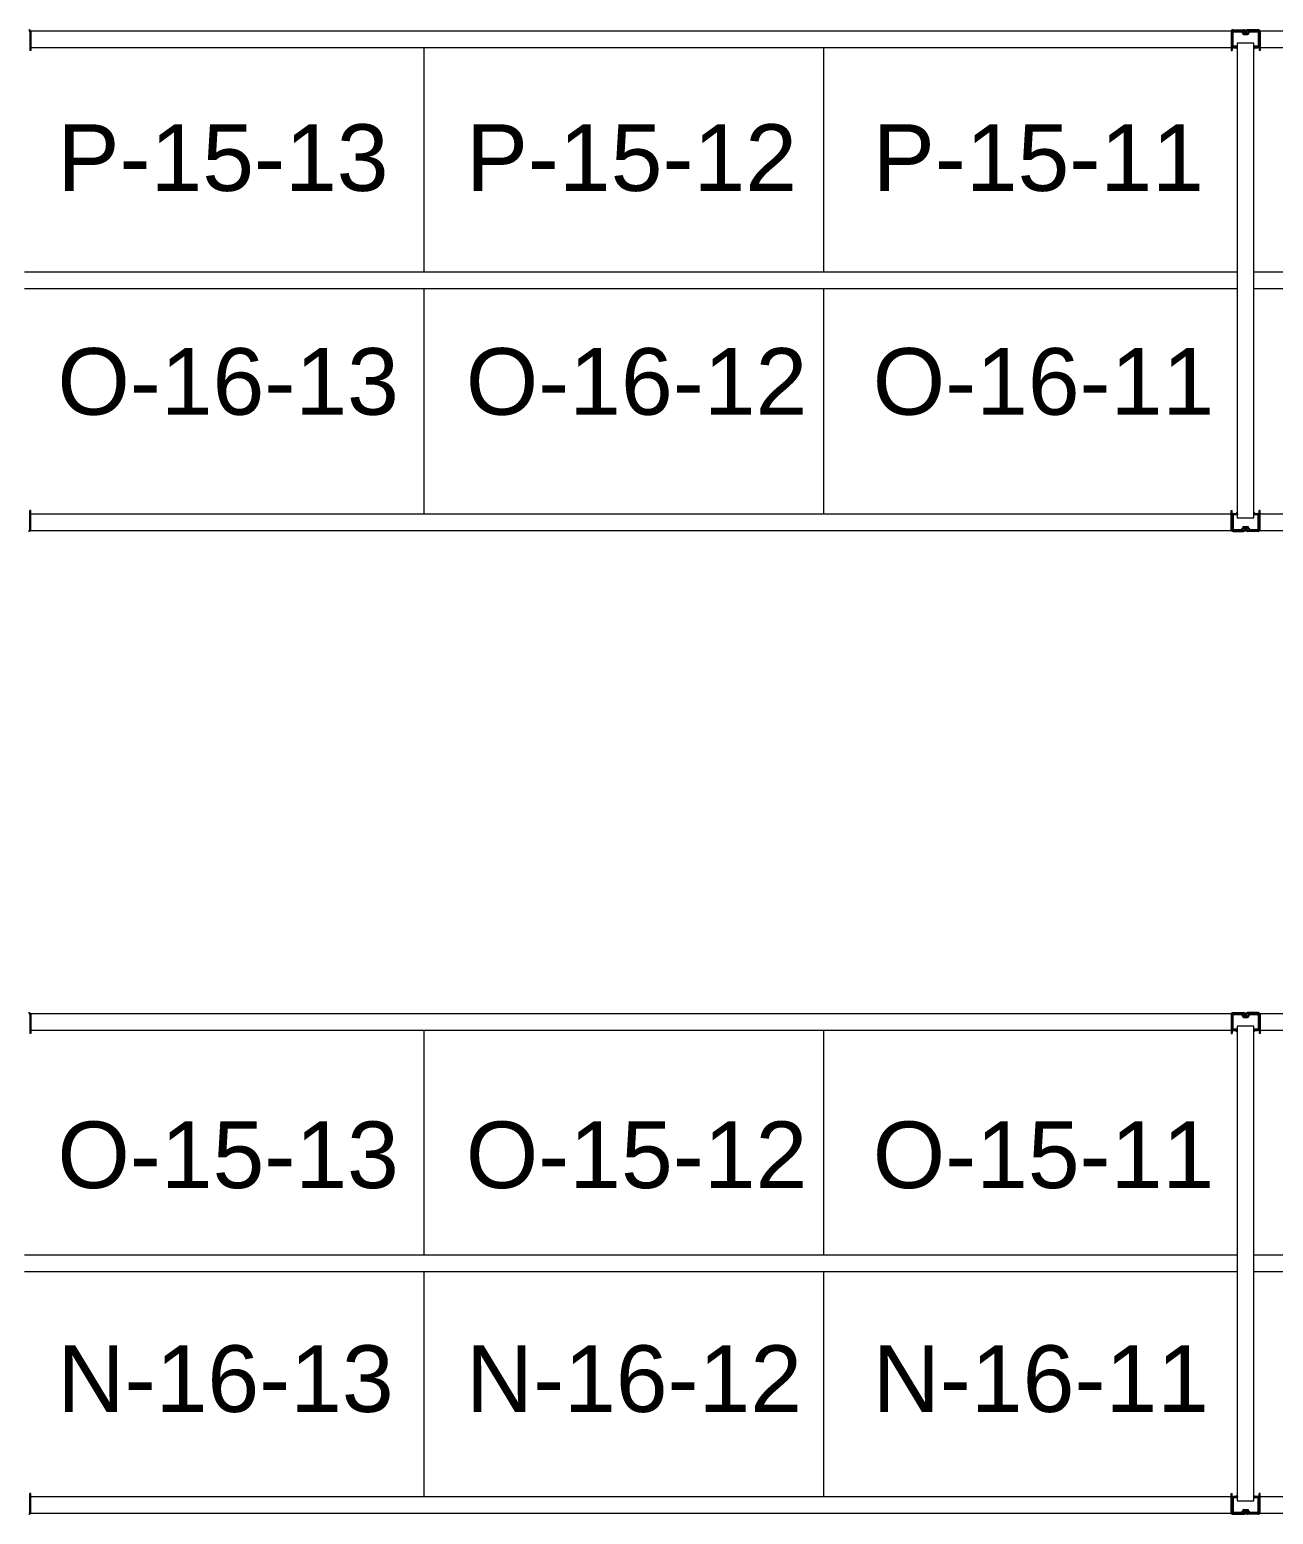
# Model space of a CAD drawing. Header units: inches. Extents: x 2743 to 10591, y -1604 to 5792.
# Drawn here: x 3568.6 to 3717.9, y 4929.9 to 5108.1 of the extents above; entities that cross this region are included whole.
import ezdxf

# ---------------------------------------------------------------- set-up
doc = ezdxf.new("R2010")
doc.units = ezdxf.units.IN
doc.header["$LTSCALE"] = 0.1875
doc.header["$MEASUREMENT"] = 0
for name, color, linetype, lineweight in [('22 Dimension', 7, 'Continuous', 5), ('32 Echelle', 160, 'Continuous', 15), ('33 Poutre', 30, 'Continuous', 15)]:
    doc.layers.add(name, color=color, linetype=linetype, lineweight=lineweight)
doc.styles.add('arial', font='')
doc.styles.get('arial').set_extended_font_data('Arial')

msp = doc.modelspace()

# ---------------------------------------------------------------- hatches: boundary and pattern name
at = {"layer": '32 Echelle'}
for points in [[(3713.58382, 5105.81503), (3713.58382, 5106.00253), (3713.39632, 5106.00253)], [(3713.58382, 5105.81503), (3713.58382, 5106.00253), (3713.39632, 5106.00253)], [(3715.58382, 5105.81503), (3715.58382, 5106.00253), (3715.77132, 5106.00253)], [(3715.58382, 5105.81503), (3715.58382, 5106.00253), (3715.77132, 5106.00253)], [(3713.58382, 5050.19003), (3713.58382, 5050.00253), (3713.39632, 5050.00253)], [(3713.58382, 5050.19003), (3713.58382, 5050.00253), (3713.39632, 5050.00253)], [(3715.58382, 5050.19003), (3715.58382, 5050.00253), (3715.77132, 5050.00253)], [(3715.58382, 5050.19003), (3715.58382, 5050.00253), (3715.77132, 5050.00253)], [(3713.58382, 4987.81503), (3713.58382, 4988.00253), (3713.39632, 4988.00253)], [(3713.58382, 4987.81503), (3713.58382, 4988.00253), (3713.39632, 4988.00253)], [(3715.58382, 4987.81503), (3715.58382, 4988.00253), (3715.77132, 4988.00253)], [(3715.58382, 4987.81503), (3715.58382, 4988.00253), (3715.77132, 4988.00253)], [(3713.58382, 4932.19003), (3713.58382, 4932.00253), (3713.39632, 4932.00253)], [(3713.58382, 4932.19003), (3713.58382, 4932.00253), (3713.39632, 4932.00253)], [(3715.58382, 4932.19003), (3715.58382, 4932.00253), (3715.77132, 4932.00253)], [(3715.58382, 4932.19003), (3715.58382, 4932.00253), (3715.77132, 4932.00253)]]:
    msp.add_hatch(color=256, dxfattribs=at).paths.add_polyline_path(points)

# ---------------------------------------------------------------- linework, layer by layer
at = {"layer": '22 Dimension'}
for p, q in [((3615.95882, 5079.00253), (3615.95882, 5106.00253)), ((3663.95882, 5079.00253), (3663.95882, 5106.00253)), ((3713.58382, 5079.00253), (3567.95882, 5079.00253)), ((3861.20882, 5079.00253), (3715.58382, 5079.00253)), ((3713.58382, 5077.00253), (3567.95882, 5077.00253)), ((3615.95882, 5050.00253), (3615.95882, 5077.00253)), ((3663.95882, 5050.00253), (3663.95882, 5077.00253)), ((3861.20882, 5077.00253), (3715.58382, 5077.00253)), ((3615.95882, 4961.00253), (3615.95882, 4988.00253)), ((3663.95882, 4961.00253), (3663.95882, 4988.00253)), ((3713.58382, 4961.00253), (3567.95882, 4961.00253)), ((3861.20882, 4961.00253), (3715.58382, 4961.00253)), ((3713.58382, 4959.00253), (3567.95882, 4959.00253)), ((3615.95882, 4932.00253), (3615.95882, 4959.00253)), ((3663.95882, 4932.00253), (3663.95882, 4959.00253)), ((3861.20882, 4959.00253), (3715.58382, 4959.00253))]:
    msp.add_line(p, q, dxfattribs=at)
at = {"layer": '32 Echelle', "linetype": 'Continuous', "lineweight": 25}
for p, q in [((3712.95886, 5107.81878), (3712.95886, 5106.18628)), ((3712.95886, 5107.81878), (3712.95886, 5106.18628)), ((3713.04886, 5106.18628), (3713.04886, 5107.81878)), ((3713.04886, 5106.18628), (3713.04886, 5107.81878)), ((3714.07145, 5108.00253), (3713.14261, 5108.00253)), ((3714.07145, 5108.00253), (3713.14261, 5108.00253)), ((3713.14261, 5107.91253), (3714.07145, 5107.91253)), ((3713.14261, 5107.91253), (3714.07145, 5107.91253)), ((3714.1611, 5107.84619), (3714.20501, 5107.70256)), ((3714.1611, 5107.84619), (3714.20501, 5107.70256)), ((3714.29108, 5107.72887), (3714.24717, 5107.8725)), ((3714.29108, 5107.72887), (3714.24717, 5107.8725)), ((3714.7869, 5107.66253), (3714.38073, 5107.66253)), ((3714.7869, 5107.66253), (3714.38073, 5107.66253)), ((3714.38073, 5107.57253), (3714.7869, 5107.57253)), ((3714.38073, 5107.57253), (3714.7869, 5107.57253)), ((3714.92047, 5107.8725), (3714.87655, 5107.72887)), ((3714.92047, 5107.8725), (3714.87655, 5107.72887)), ((3714.96262, 5107.70256), (3715.00653, 5107.84619)), ((3714.96262, 5107.70256), (3715.00653, 5107.84619)), ((3716.02502, 5108.00253), (3715.09619, 5108.00253)), ((3716.02502, 5108.00253), (3715.09619, 5108.00253)), ((3715.09619, 5107.91253), (3716.02502, 5107.91253)), ((3715.09619, 5107.91253), (3716.02502, 5107.91253)), ((3716.11877, 5107.81878), (3716.11877, 5106.18628)), ((3716.11877, 5107.81878), (3716.11877, 5106.18628)), ((3716.20877, 5106.18628), (3716.20877, 5107.81878)), ((3716.20877, 5106.18628), (3716.20877, 5107.81878)), ((3713.55886, 5106.09253), (3713.14261, 5106.09253)), ((3713.55886, 5106.09253), (3713.14261, 5106.09253)), ((3713.14261, 5106.00253), (3713.55886, 5106.00253)), ((3713.14261, 5106.00253), (3713.55886, 5106.00253)), ((3713.55886, 5106.00253), (3713.55886, 5106.09253)), ((3713.55886, 5106.00253), (3713.55886, 5106.09253)), ((3716.02502, 5106.09253), (3715.60877, 5106.09253)), ((3715.60877, 5106.09253), (3715.60877, 5106.00253)), ((3716.02502, 5106.09253), (3715.60877, 5106.09253)), ((3715.60877, 5106.09253), (3715.60877, 5106.00253)), ((3715.60877, 5106.00253), (3716.02502, 5106.00253)), ((3715.60877, 5106.00253), (3716.02502, 5106.00253)), ((3712.95886, 5048.18628), (3712.95886, 5049.81878)), ((3712.95886, 5048.18628), (3712.95886, 5049.81878)), ((3713.04886, 5049.81878), (3713.04886, 5048.18628)), ((3713.04886, 5049.81878), (3713.04886, 5048.18628)), ((3713.14261, 5050.00253), (3713.55886, 5050.00253)), ((3713.14261, 5050.00253), (3713.55886, 5050.00253)), ((3713.55886, 5049.91253), (3713.14261, 5049.91253)), ((3713.55886, 5049.91253), (3713.14261, 5049.91253)), ((3713.55886, 5050.00253), (3713.55886, 5049.91253)), ((3713.55886, 5050.00253), (3713.55886, 5049.91253)), ((3715.60877, 5050.00253), (3716.02502, 5050.00253)), ((3715.60877, 5049.91253), (3715.60877, 5050.00253)), ((3715.60877, 5050.00253), (3716.02502, 5050.00253)), ((3715.60877, 5049.91253), (3715.60877, 5050.00253)), ((3716.02502, 5049.91253), (3715.60877, 5049.91253)), ((3716.02502, 5049.91253), (3715.60877, 5049.91253)), ((3716.11877, 5048.18628), (3716.11877, 5049.81878)), ((3716.11877, 5048.18628), (3716.11877, 5049.81878)), ((3716.20877, 5049.81878), (3716.20877, 5048.18628)), ((3716.20877, 5049.81878), (3716.20877, 5048.18628)), ((3713.14261, 5048.09253), (3714.07145, 5048.09253)), ((3713.14261, 5048.09253), (3714.07145, 5048.09253)), ((3714.07145, 5048.00253), (3713.14261, 5048.00253)), ((3714.07145, 5048.00253), (3713.14261, 5048.00253)), ((3714.1611, 5048.15887), (3714.20501, 5048.3025)), ((3714.1611, 5048.15887), (3714.20501, 5048.3025)), ((3714.29108, 5048.27619), (3714.24717, 5048.13256)), ((3714.29108, 5048.27619), (3714.24717, 5048.13256)), ((3714.38073, 5048.43253), (3714.7869, 5048.43253)), ((3714.38073, 5048.43253), (3714.7869, 5048.43253)), ((3714.7869, 5048.34253), (3714.38073, 5048.34253)), ((3714.7869, 5048.34253), (3714.38073, 5048.34253)), ((3714.92047, 5048.13256), (3714.87655, 5048.27619)), ((3714.92047, 5048.13256), (3714.87655, 5048.27619)), ((3714.96262, 5048.3025), (3715.00653, 5048.15887)), ((3714.96262, 5048.3025), (3715.00653, 5048.15887)), ((3715.09619, 5048.09253), (3716.02502, 5048.09253)), ((3715.09619, 5048.09253), (3716.02502, 5048.09253)), ((3716.02502, 5048.00253), (3715.09619, 5048.00253)), ((3716.02502, 5048.00253), (3715.09619, 5048.00253)), ((3712.95886, 4989.81878), (3712.95886, 4988.18628)), ((3712.95886, 4989.81878), (3712.95886, 4988.18628)), ((3713.04886, 4988.18628), (3713.04886, 4989.81878)), ((3713.04886, 4988.18628), (3713.04886, 4989.81878)), ((3714.07145, 4990.00253), (3713.14261, 4990.00253)), ((3714.07145, 4990.00253), (3713.14261, 4990.00253)), ((3713.14261, 4989.91253), (3714.07145, 4989.91253)), ((3713.14261, 4989.91253), (3714.07145, 4989.91253)), ((3714.1611, 4989.84619), (3714.20501, 4989.70256)), ((3714.1611, 4989.84619), (3714.20501, 4989.70256)), ((3714.29108, 4989.72887), (3714.24717, 4989.8725)), ((3714.29108, 4989.72887), (3714.24717, 4989.8725)), ((3714.7869, 4989.66253), (3714.38073, 4989.66253)), ((3714.7869, 4989.66253), (3714.38073, 4989.66253)), ((3714.38073, 4989.57253), (3714.7869, 4989.57253)), ((3714.38073, 4989.57253), (3714.7869, 4989.57253)), ((3714.92047, 4989.8725), (3714.87655, 4989.72887)), ((3714.92047, 4989.8725), (3714.87655, 4989.72887)), ((3714.96262, 4989.70256), (3715.00653, 4989.84619)), ((3714.96262, 4989.70256), (3715.00653, 4989.84619)), ((3716.02502, 4990.00253), (3715.09619, 4990.00253)), ((3716.02502, 4990.00253), (3715.09619, 4990.00253)), ((3715.09619, 4989.91253), (3716.02502, 4989.91253)), ((3715.09619, 4989.91253), (3716.02502, 4989.91253)), ((3716.11877, 4989.81878), (3716.11877, 4988.18628)), ((3716.11877, 4989.81878), (3716.11877, 4988.18628)), ((3716.20877, 4988.18628), (3716.20877, 4989.81878)), ((3716.20877, 4988.18628), (3716.20877, 4989.81878)), ((3713.55886, 4988.09253), (3713.14261, 4988.09253)), ((3713.55886, 4988.09253), (3713.14261, 4988.09253)), ((3713.14261, 4988.00253), (3713.55886, 4988.00253)), ((3713.14261, 4988.00253), (3713.55886, 4988.00253)), ((3713.55886, 4988.00253), (3713.55886, 4988.09253)), ((3713.55886, 4988.00253), (3713.55886, 4988.09253)), ((3716.02502, 4988.09253), (3715.60877, 4988.09253)), ((3715.60877, 4988.09253), (3715.60877, 4988.00253)), ((3716.02502, 4988.09253), (3715.60877, 4988.09253)), ((3715.60877, 4988.09253), (3715.60877, 4988.00253)), ((3715.60877, 4988.00253), (3716.02502, 4988.00253)), ((3715.60877, 4988.00253), (3716.02502, 4988.00253)), ((3713.14261, 4932.00253), (3713.55886, 4932.00253)), ((3713.14261, 4932.00253), (3713.55886, 4932.00253)), ((3713.55886, 4931.91253), (3713.14261, 4931.91253)), ((3713.55886, 4931.91253), (3713.14261, 4931.91253)), ((3713.55886, 4932.00253), (3713.55886, 4931.91253)), ((3713.55886, 4932.00253), (3713.55886, 4931.91253)), ((3715.60877, 4932.00253), (3716.02502, 4932.00253)), ((3715.60877, 4931.91253), (3715.60877, 4932.00253)), ((3715.60877, 4932.00253), (3716.02502, 4932.00253)), ((3715.60877, 4931.91253), (3715.60877, 4932.00253)), ((3716.02502, 4931.91253), (3715.60877, 4931.91253)), ((3716.02502, 4931.91253), (3715.60877, 4931.91253)), ((3712.95886, 4930.18628), (3712.95886, 4931.81878)), ((3712.95886, 4930.18628), (3712.95886, 4931.81878)), ((3713.04886, 4931.81878), (3713.04886, 4930.18628)), ((3713.04886, 4931.81878), (3713.04886, 4930.18628)), ((3713.14261, 4930.09253), (3714.07145, 4930.09253)), ((3713.14261, 4930.09253), (3714.07145, 4930.09253)), ((3714.1611, 4930.15887), (3714.20501, 4930.3025)), ((3714.1611, 4930.15887), (3714.20501, 4930.3025)), ((3714.29108, 4930.27619), (3714.24717, 4930.13256)), ((3714.29108, 4930.27619), (3714.24717, 4930.13256)), ((3714.38073, 4930.43253), (3714.7869, 4930.43253)), ((3714.38073, 4930.43253), (3714.7869, 4930.43253)), ((3714.7869, 4930.34253), (3714.38073, 4930.34253)), ((3714.7869, 4930.34253), (3714.38073, 4930.34253)), ((3714.92047, 4930.13256), (3714.87655, 4930.27619)), ((3714.92047, 4930.13256), (3714.87655, 4930.27619)), ((3714.96262, 4930.3025), (3715.00653, 4930.15887)), ((3714.96262, 4930.3025), (3715.00653, 4930.15887)), ((3715.09619, 4930.09253), (3716.02502, 4930.09253)), ((3715.09619, 4930.09253), (3716.02502, 4930.09253)), ((3716.11877, 4930.18628), (3716.11877, 4931.81878)), ((3716.11877, 4930.18628), (3716.11877, 4931.81878)), ((3716.20877, 4931.81878), (3716.20877, 4930.18628)), ((3716.20877, 4931.81878), (3716.20877, 4930.18628)), ((3714.07145, 4930.00253), (3713.14261, 4930.00253)), ((3714.07145, 4930.00253), (3713.14261, 4930.00253)), ((3716.02502, 4930.00253), (3715.09619, 4930.00253)), ((3716.02502, 4930.00253), (3715.09619, 4930.00253))]:
    msp.add_line(p, q, dxfattribs=at)
at = {"layer": '32 Echelle'}
for p, q in [((3713.58382, 5106.00253), (3713.39632, 5106.00253)), ((3713.58382, 5105.81503), (3713.39632, 5106.00253)), ((3713.58382, 5106.00253), (3713.39632, 5106.00253)), ((3713.58382, 5105.81503), (3713.39632, 5106.00253)), ((3715.58382, 5106.50253), (3713.58382, 5106.50253)), ((3713.58382, 5106.50253), (3713.58382, 5049.50253)), ((3715.58382, 5106.50253), (3713.58382, 5106.50253)), ((3713.58382, 5106.50253), (3713.58382, 5049.50253)), ((3713.58382, 5105.81503), (3713.58382, 5106.00253)), ((3713.58382, 5105.81503), (3713.58382, 5106.00253)), ((3715.58382, 5049.50253), (3715.58382, 5106.50253)), ((3715.58382, 5049.50253), (3715.58382, 5106.50253)), ((3715.58382, 5106.00253), (3715.77132, 5106.00253)), ((3715.58382, 5105.81503), (3715.58382, 5106.00253)), ((3715.58382, 5105.81503), (3715.77132, 5106.00253)), ((3715.58382, 5106.00253), (3715.77132, 5106.00253)), ((3715.58382, 5105.81503), (3715.58382, 5106.00253)), ((3715.58382, 5105.81503), (3715.77132, 5106.00253)), ((3713.58382, 5050.19003), (3713.39632, 5050.00253)), ((3713.58382, 5050.19003), (3713.39632, 5050.00253)), ((3713.58382, 5050.00253), (3713.39632, 5050.00253)), ((3713.58382, 5050.00253), (3713.39632, 5050.00253)), ((3713.58382, 5050.19003), (3713.58382, 5050.00253)), ((3713.58382, 5050.19003), (3713.58382, 5050.00253)), ((3713.58382, 5049.50253), (3715.58382, 5049.50253)), ((3713.58382, 5049.50253), (3715.58382, 5049.50253)), ((3715.58382, 5050.19003), (3715.58382, 5050.00253)), ((3715.58382, 5050.19003), (3715.77132, 5050.00253)), ((3715.58382, 5050.19003), (3715.58382, 5050.00253)), ((3715.58382, 5050.19003), (3715.77132, 5050.00253)), ((3715.58382, 5050.00253), (3715.77132, 5050.00253)), ((3715.58382, 5050.00253), (3715.77132, 5050.00253)), ((3713.58382, 4988.00253), (3713.39632, 4988.00253)), ((3713.58382, 4987.81503), (3713.39632, 4988.00253)), ((3713.58382, 4988.00253), (3713.39632, 4988.00253)), ((3713.58382, 4987.81503), (3713.39632, 4988.00253)), ((3715.58382, 4988.50253), (3713.58382, 4988.50253)), ((3713.58382, 4988.50253), (3713.58382, 4931.50253)), ((3715.58382, 4988.50253), (3713.58382, 4988.50253)), ((3713.58382, 4988.50253), (3713.58382, 4931.50253)), ((3713.58382, 4987.81503), (3713.58382, 4988.00253)), ((3713.58382, 4987.81503), (3713.58382, 4988.00253)), ((3715.58382, 4931.50253), (3715.58382, 4988.50253)), ((3715.58382, 4931.50253), (3715.58382, 4988.50253)), ((3715.58382, 4988.00253), (3715.77132, 4988.00253)), ((3715.58382, 4987.81503), (3715.58382, 4988.00253)), ((3715.58382, 4987.81503), (3715.77132, 4988.00253)), ((3715.58382, 4988.00253), (3715.77132, 4988.00253)), ((3715.58382, 4987.81503), (3715.58382, 4988.00253)), ((3715.58382, 4987.81503), (3715.77132, 4988.00253)), ((3713.58382, 4932.19003), (3713.39632, 4932.00253)), ((3713.58382, 4932.19003), (3713.39632, 4932.00253)), ((3713.58382, 4932.00253), (3713.39632, 4932.00253)), ((3713.58382, 4932.00253), (3713.39632, 4932.00253)), ((3713.58382, 4932.19003), (3713.58382, 4932.00253)), ((3713.58382, 4932.19003), (3713.58382, 4932.00253)), ((3715.58382, 4932.19003), (3715.58382, 4932.00253)), ((3715.58382, 4932.19003), (3715.77132, 4932.00253)), ((3715.58382, 4932.19003), (3715.58382, 4932.00253)), ((3715.58382, 4932.19003), (3715.77132, 4932.00253)), ((3715.58382, 4932.00253), (3715.77132, 4932.00253)), ((3715.58382, 4932.00253), (3715.77132, 4932.00253)), ((3713.58382, 4931.50253), (3715.58382, 4931.50253)), ((3713.58382, 4931.50253), (3715.58382, 4931.50253))]:
    msp.add_line(p, q, dxfattribs=at)
at = {"layer": '32 Echelle', "linetype": 'Continuous', "lineweight": 25}
for centre, radius, start, end in [((3713.14261, 5107.81878), 0.18375, 90, 180), ((3713.14261, 5107.81878), 0.18375, 90, 180), ((3713.14261, 5107.81878), 0.09375, 90, 180), ((3713.14261, 5107.81878), 0.09375, 90, 180), ((3714.07145, 5107.81878), 0.18375, 17, 90), ((3714.07145, 5107.81878), 0.18375, 17, 90), ((3714.07145, 5107.81878), 0.09375, 17, 90), ((3714.07145, 5107.81878), 0.09375, 17, 90), ((3714.38073, 5107.75628), 0.18375, 197, 270), ((3714.38073, 5107.75628), 0.18375, 197, 270), ((3714.38073, 5107.75628), 0.09375, 197, 270), ((3714.38073, 5107.75628), 0.09375, 197, 270), ((3714.7869, 5107.75628), 0.09375, 270, 343), ((3714.7869, 5107.75628), 0.09375, 270, 343), ((3714.7869, 5107.75628), 0.18375, 270, 343), ((3714.7869, 5107.75628), 0.18375, 270, 343), ((3715.09619, 5107.81878), 0.18375, 90, 163), ((3715.09619, 5107.81878), 0.18375, 90, 163), ((3715.09619, 5107.81878), 0.09375, 90, 163), ((3715.09619, 5107.81878), 0.09375, 90, 163), ((3716.02502, 5107.81878), 0.18375, 0, 90), ((3716.02502, 5107.81878), 0.18375, 0, 90), ((3716.02502, 5107.81878), 0.09375, 0, 90), ((3716.02502, 5107.81878), 0.09375, 0, 90), ((3713.14261, 5106.18628), 0.18375, 180, 270), ((3713.14261, 5106.18628), 0.18375, 180, 270), ((3713.14261, 5106.18628), 0.09375, 180, 270), ((3713.14261, 5106.18628), 0.09375, 180, 270), ((3716.02502, 5106.18628), 0.09375, 270, 0), ((3716.02502, 5106.18628), 0.18375, 270, 0), ((3716.02502, 5106.18628), 0.09375, 270, 0), ((3716.02502, 5106.18628), 0.18375, 270, 0), ((3713.14261, 5049.81878), 0.18375, 90, 180), ((3713.14261, 5049.81878), 0.18375, 90, 180), ((3713.14261, 5049.81878), 0.09375, 90, 180), ((3713.14261, 5049.81878), 0.09375, 90, 180), ((3716.02502, 5049.81878), 0.18375, 0, 90), ((3716.02502, 5049.81878), 0.18375, 0, 90), ((3716.02502, 5049.81878), 0.09375, 0, 90), ((3716.02502, 5049.81878), 0.09375, 0, 90), ((3713.14261, 5048.18628), 0.18375, 180, 270), ((3713.14261, 5048.18628), 0.18375, 180, 270), ((3713.14261, 5048.18628), 0.09375, 180, 270), ((3713.14261, 5048.18628), 0.09375, 180, 270), ((3714.07145, 5048.18628), 0.09375, 270, 343), ((3714.07145, 5048.18628), 0.09375, 270, 343), ((3714.07145, 5048.18628), 0.18375, 270, 343), ((3714.07145, 5048.18628), 0.18375, 270, 343), ((3714.38073, 5048.24878), 0.18375, 90, 163), ((3714.38073, 5048.24878), 0.18375, 90, 163), ((3714.38073, 5048.24878), 0.09375, 90, 163), ((3714.38073, 5048.24878), 0.09375, 90, 163), ((3714.7869, 5048.24878), 0.18375, 17, 90), ((3714.7869, 5048.24878), 0.18375, 17, 90), ((3714.7869, 5048.24878), 0.09375, 17, 90), ((3714.7869, 5048.24878), 0.09375, 17, 90), ((3715.09619, 5048.18628), 0.18375, 197, 270), ((3715.09619, 5048.18628), 0.18375, 197, 270), ((3715.09619, 5048.18628), 0.09375, 197, 270), ((3715.09619, 5048.18628), 0.09375, 197, 270), ((3716.02502, 5048.18628), 0.09375, 270, 0), ((3716.02502, 5048.18628), 0.18375, 270, 0), ((3716.02502, 5048.18628), 0.09375, 270, 0), ((3716.02502, 5048.18628), 0.18375, 270, 0), ((3713.14261, 4989.81878), 0.18375, 90, 180), ((3713.14261, 4989.81878), 0.18375, 90, 180), ((3713.14261, 4989.81878), 0.09375, 90, 180), ((3713.14261, 4989.81878), 0.09375, 90, 180), ((3714.07145, 4989.81878), 0.18375, 17, 90), ((3714.07145, 4989.81878), 0.18375, 17, 90), ((3714.07145, 4989.81878), 0.09375, 17, 90), ((3714.07145, 4989.81878), 0.09375, 17, 90), ((3714.38073, 4989.75628), 0.18375, 197, 270), ((3714.38073, 4989.75628), 0.18375, 197, 270), ((3714.38073, 4989.75628), 0.09375, 197, 270), ((3714.38073, 4989.75628), 0.09375, 197, 270), ((3714.7869, 4989.75628), 0.09375, 270, 343), ((3714.7869, 4989.75628), 0.09375, 270, 343), ((3714.7869, 4989.75628), 0.18375, 270, 343), ((3714.7869, 4989.75628), 0.18375, 270, 343), ((3715.09619, 4989.81878), 0.18375, 90, 163), ((3715.09619, 4989.81878), 0.18375, 90, 163), ((3715.09619, 4989.81878), 0.09375, 90, 163), ((3715.09619, 4989.81878), 0.09375, 90, 163), ((3716.02502, 4989.81878), 0.18375, 0, 90), ((3716.02502, 4989.81878), 0.18375, 0, 90), ((3716.02502, 4989.81878), 0.09375, 0, 90), ((3716.02502, 4989.81878), 0.09375, 0, 90), ((3713.14261, 4988.18628), 0.18375, 180, 270), ((3713.14261, 4988.18628), 0.18375, 180, 270), ((3713.14261, 4988.18628), 0.09375, 180, 270), ((3713.14261, 4988.18628), 0.09375, 180, 270), ((3716.02502, 4988.18628), 0.09375, 270, 0), ((3716.02502, 4988.18628), 0.18375, 270, 0), ((3716.02502, 4988.18628), 0.09375, 270, 0), ((3716.02502, 4988.18628), 0.18375, 270, 0), ((3713.14261, 4931.81878), 0.18375, 90, 180), ((3713.14261, 4931.81878), 0.18375, 90, 180), ((3713.14261, 4931.81878), 0.09375, 90, 180), ((3713.14261, 4931.81878), 0.09375, 90, 180), ((3716.02502, 4931.81878), 0.18375, 0, 90), ((3716.02502, 4931.81878), 0.18375, 0, 90), ((3716.02502, 4931.81878), 0.09375, 0, 90), ((3716.02502, 4931.81878), 0.09375, 0, 90), ((3713.14261, 4930.18628), 0.18375, 180, 270), ((3713.14261, 4930.18628), 0.18375, 180, 270), ((3713.14261, 4930.18628), 0.09375, 180, 270), ((3713.14261, 4930.18628), 0.09375, 180, 270), ((3714.07145, 4930.18628), 0.09375, 270, 343), ((3714.07145, 4930.18628), 0.09375, 270, 343), ((3714.07145, 4930.18628), 0.18375, 270, 343), ((3714.07145, 4930.18628), 0.18375, 270, 343), ((3714.38073, 4930.24878), 0.18375, 90, 163), ((3714.38073, 4930.24878), 0.18375, 90, 163), ((3714.38073, 4930.24878), 0.09375, 90, 163), ((3714.38073, 4930.24878), 0.09375, 90, 163), ((3714.7869, 4930.24878), 0.18375, 17, 90), ((3714.7869, 4930.24878), 0.18375, 17, 90), ((3714.7869, 4930.24878), 0.09375, 17, 90), ((3714.7869, 4930.24878), 0.09375, 17, 90), ((3715.09619, 4930.18628), 0.18375, 197, 270), ((3715.09619, 4930.18628), 0.18375, 197, 270), ((3715.09619, 4930.18628), 0.09375, 197, 270), ((3715.09619, 4930.18628), 0.09375, 197, 270), ((3716.02502, 4930.18628), 0.09375, 270, 0), ((3716.02502, 4930.18628), 0.18375, 270, 0), ((3716.02502, 4930.18628), 0.09375, 270, 0), ((3716.02502, 4930.18628), 0.18375, 270, 0)]:
    msp.add_arc(centre, radius, start, end, dxfattribs=at)
at = {"layer": '33 Poutre'}
for p, q in [((3568.58982, 5107.87753), (3568.58982, 5105.62153)), ((3568.70882, 5108.00253), (3712.83382, 5108.00253)), ((3568.70882, 5108.00253), (3568.70882, 5106.00253)), ((3568.70882, 5107.87753), (3568.70882, 5105.62153)), ((3712.83382, 5108.00253), (3712.83382, 5106.00253)), ((3712.83382, 5107.87753), (3712.83382, 5105.62153)), ((3712.95282, 5107.87753), (3712.95282, 5105.62153)), ((3713.07782, 5108.12153), (3714.33982, 5108.12153)), ((3714.33982, 5108.00253), (3713.07782, 5108.00253)), ((3714.46482, 5107.66253), (3714.46482, 5107.87753)), ((3714.46482, 5107.66253), (3714.58382, 5107.66253)), ((3714.58382, 5107.66253), (3714.58382, 5107.87753)), ((3714.58382, 5107.66253), (3714.58382, 5107.87753)), ((3714.70282, 5107.66253), (3714.58382, 5107.66253)), ((3714.70282, 5107.66253), (3714.70282, 5107.87753)), ((3716.08982, 5108.12153), (3714.82782, 5108.12153)), ((3714.82782, 5108.00253), (3716.08982, 5108.00253)), ((3716.21482, 5107.87753), (3716.21482, 5105.62153)), ((3716.33382, 5108.00253), (3860.45882, 5108.00253)), ((3716.33382, 5108.00253), (3716.33382, 5106.00253)), ((3716.33382, 5107.87753), (3716.33382, 5105.62153)), ((3568.70882, 5105.62153), (3568.58982, 5105.62153)), ((3568.70882, 5106.00253), (3712.83382, 5106.00253)), ((3712.83382, 5105.62153), (3712.95282, 5105.62153)), ((3716.33382, 5105.62153), (3716.21482, 5105.62153)), ((3716.33382, 5106.00253), (3860.45882, 5106.00253)), ((3568.70882, 5050.38353), (3568.58982, 5050.38353)), ((3568.58982, 5048.12753), (3568.58982, 5050.38353)), ((3568.70882, 5048.12753), (3568.70882, 5050.38353)), ((3568.70882, 5050.00253), (3712.83382, 5050.00253)), ((3568.70882, 5048.00253), (3568.70882, 5050.00253)), ((3712.83382, 5048.12753), (3712.83382, 5050.38353)), ((3712.83382, 5050.38353), (3712.95282, 5050.38353)), ((3712.83382, 5048.00253), (3712.83382, 5050.00253)), ((3712.95282, 5048.12753), (3712.95282, 5050.38353)), ((3716.33382, 5050.38353), (3716.21482, 5050.38353)), ((3716.21482, 5048.12753), (3716.21482, 5050.38353)), ((3716.33382, 5048.12753), (3716.33382, 5050.38353)), ((3716.33382, 5050.00253), (3860.45882, 5050.00253)), ((3716.33382, 5048.00253), (3716.33382, 5050.00253)), ((3568.70882, 5048.00253), (3712.83382, 5048.00253)), ((3714.33982, 5048.00253), (3713.07782, 5048.00253)), ((3713.07782, 5047.88353), (3714.33982, 5047.88353)), ((3714.46482, 5048.34253), (3714.46482, 5048.12753)), ((3714.46482, 5048.34253), (3714.58382, 5048.34253)), ((3714.58382, 5048.34253), (3714.58382, 5048.12753)), ((3714.58382, 5048.34253), (3714.58382, 5048.12753)), ((3714.70282, 5048.34253), (3714.58382, 5048.34253)), ((3714.70282, 5048.34253), (3714.70282, 5048.12753)), ((3714.82782, 5048.00253), (3716.08982, 5048.00253)), ((3716.08982, 5047.88353), (3714.82782, 5047.88353)), ((3716.33382, 5048.00253), (3860.45882, 5048.00253)), ((3568.58982, 4989.87753), (3568.58982, 4987.62153)), ((3568.70882, 4990.00253), (3712.83382, 4990.00253)), ((3568.70882, 4990.00253), (3568.70882, 4988.00253)), ((3568.70882, 4989.87753), (3568.70882, 4987.62153)), ((3712.83382, 4990.00253), (3712.83382, 4988.00253)), ((3712.83382, 4989.87753), (3712.83382, 4987.62153)), ((3712.95282, 4989.87753), (3712.95282, 4987.62153)), ((3713.07782, 4990.12153), (3714.33982, 4990.12153)), ((3714.33982, 4990.00253), (3713.07782, 4990.00253)), ((3714.46482, 4989.66253), (3714.46482, 4989.87753)), ((3714.46482, 4989.66253), (3714.58382, 4989.66253)), ((3714.58382, 4989.66253), (3714.58382, 4989.87753)), ((3714.58382, 4989.66253), (3714.58382, 4989.87753)), ((3714.70282, 4989.66253), (3714.58382, 4989.66253)), ((3714.70282, 4989.66253), (3714.70282, 4989.87753)), ((3716.08982, 4990.12153), (3714.82782, 4990.12153)), ((3714.82782, 4990.00253), (3716.08982, 4990.00253)), ((3716.21482, 4989.87753), (3716.21482, 4987.62153)), ((3716.33382, 4990.00253), (3860.45882, 4990.00253)), ((3716.33382, 4990.00253), (3716.33382, 4988.00253)), ((3716.33382, 4989.87753), (3716.33382, 4987.62153)), ((3568.70882, 4987.62153), (3568.58982, 4987.62153)), ((3568.70882, 4988.00253), (3712.83382, 4988.00253)), ((3712.83382, 4987.62153), (3712.95282, 4987.62153)), ((3716.33382, 4987.62153), (3716.21482, 4987.62153)), ((3716.33382, 4988.00253), (3860.45882, 4988.00253)), ((3568.70882, 4932.38353), (3568.58982, 4932.38353)), ((3568.58982, 4930.12753), (3568.58982, 4932.38353)), ((3568.70882, 4930.12753), (3568.70882, 4932.38353)), ((3568.70882, 4932.00253), (3712.83382, 4932.00253)), ((3568.70882, 4930.00253), (3568.70882, 4932.00253)), ((3712.83382, 4930.12753), (3712.83382, 4932.38353)), ((3712.83382, 4932.38353), (3712.95282, 4932.38353)), ((3712.83382, 4930.00253), (3712.83382, 4932.00253)), ((3712.95282, 4930.12753), (3712.95282, 4932.38353)), ((3716.33382, 4932.38353), (3716.21482, 4932.38353)), ((3716.21482, 4930.12753), (3716.21482, 4932.38353)), ((3716.33382, 4930.12753), (3716.33382, 4932.38353)), ((3716.33382, 4932.00253), (3860.45882, 4932.00253)), ((3716.33382, 4930.00253), (3716.33382, 4932.00253)), ((3714.46482, 4930.34253), (3714.46482, 4930.12753)), ((3714.46482, 4930.34253), (3714.58382, 4930.34253)), ((3714.58382, 4930.34253), (3714.58382, 4930.12753)), ((3714.58382, 4930.34253), (3714.58382, 4930.12753)), ((3714.70282, 4930.34253), (3714.58382, 4930.34253)), ((3714.70282, 4930.34253), (3714.70282, 4930.12753)), ((3568.70882, 4930.00253), (3712.83382, 4930.00253)), ((3714.33982, 4930.00253), (3713.07782, 4930.00253)), ((3713.07782, 4929.88353), (3714.33982, 4929.88353)), ((3714.82782, 4930.00253), (3716.08982, 4930.00253)), ((3716.08982, 4929.88353), (3714.82782, 4929.88353)), ((3716.33382, 4930.00253), (3860.45882, 4930.00253))]:
    msp.add_line(p, q, dxfattribs=at)
for centre, radius, start, end in [((3568.46482, 5107.87753), 0.244, 0, 90), ((3568.46482, 5107.87753), 0.125, 0, 90), ((3713.07782, 5107.87753), 0.244, 90, 180), ((3713.07782, 5107.87753), 0.125, 90, 180), ((3714.33982, 5107.87753), 0.244, 0, 90), ((3714.33982, 5107.87753), 0.125, 0, 90), ((3714.82782, 5107.87753), 0.244, 90, 180), ((3714.82782, 5107.87753), 0.125, 90, 180), ((3716.08982, 5107.87753), 0.244, 0, 90), ((3716.08982, 5107.87753), 0.125, 0, 90), ((3568.46482, 5048.12753), 0.244, 270, 0), ((3568.46482, 5048.12753), 0.125, 270, 0), ((3713.07782, 5048.12753), 0.244, 180, 270), ((3713.07782, 5048.12753), 0.125, 180, 270), ((3714.33982, 5048.12753), 0.125, 270, 0), ((3714.33982, 5048.12753), 0.244, 270, 0), ((3714.82782, 5048.12753), 0.244, 180, 270), ((3714.82782, 5048.12753), 0.125, 180, 270), ((3716.08982, 5048.12753), 0.244, 270, 0), ((3716.08982, 5048.12753), 0.125, 270, 0), ((3568.46482, 4989.87753), 0.244, 0, 90), ((3568.46482, 4989.87753), 0.125, 0, 90), ((3713.07782, 4989.87753), 0.244, 90, 180), ((3713.07782, 4989.87753), 0.125, 90, 180), ((3714.33982, 4989.87753), 0.244, 0, 90), ((3714.33982, 4989.87753), 0.125, 0, 90), ((3714.82782, 4989.87753), 0.244, 90, 180), ((3714.82782, 4989.87753), 0.125, 90, 180), ((3716.08982, 4989.87753), 0.244, 0, 90), ((3716.08982, 4989.87753), 0.125, 0, 90), ((3568.46482, 4930.12753), 0.244, 270, 0), ((3568.46482, 4930.12753), 0.125, 270, 0), ((3713.07782, 4930.12753), 0.244, 180, 270), ((3713.07782, 4930.12753), 0.125, 180, 270), ((3714.33982, 4930.12753), 0.125, 270, 0), ((3714.33982, 4930.12753), 0.244, 270, 0), ((3714.82782, 4930.12753), 0.244, 180, 270), ((3714.82782, 4930.12753), 0.125, 180, 270), ((3716.08982, 4930.12753), 0.244, 270, 0), ((3716.08982, 4930.12753), 0.125, 270, 0)]:
    msp.add_arc(centre, radius, start, end, dxfattribs=at)

# ---------------------------------------------------------------- texts
at = {"layer": '22 Dimension', "char_height": 8, "attachment_point": 1, "style": 'arial'}
for s, insert in [('{\\fArial Unicode MS|b0|i0|c0|p2;\\C8;P-15-13}', (3571.91895, 5096.7657)), ('{\\fArial Unicode MS|b0|i0|c0|p2;\\C8;P-15-12}', (3620.95972, 5096.7657)), ('{\\fArial Unicode MS|b0|i0|c0|p2;\\C8;P-15-11}', (3669.81252, 5096.7657)), ('{\\fArial Unicode MS|b0|i0|c0|p2;\\C8;O-16-13}', (3571.91895, 5069.89316)), ('{\\fArial Unicode MS|b0|i0|c0|p2;\\C8;O-16-12}', (3620.95972, 5069.89316)), ('{\\fArial Unicode MS|b0|i0|c0|p2;\\C8;O-16-11}', (3669.81252, 5069.89316)), ('{\\fArial Unicode MS|b0|i0|c0|p2;\\C8;O-15-13}', (3571.91895, 4977.04455)), ('{\\fArial Unicode MS|b0|i0|c0|p2;\\C8;O-15-12}', (3620.95972, 4977.04455)), ('{\\fArial Unicode MS|b0|i0|c0|p2;\\C8;O-15-11}', (3669.81252, 4977.04455)), ('{\\fArial Unicode MS|b0|i0|c0|p2;\\C8;N-16-13}', (3571.91895, 4950.17201)), ('{\\fArial Unicode MS|b0|i0|c0|p2;\\C8;N-16-12}', (3620.95972, 4950.17201)), ('{\\fArial Unicode MS|b0|i0|c0|p2;\\C8;N-16-11}', (3669.81252, 4950.17201))]:
    msp.add_mtext_dynamic_manual_height_columns(s, width=68.8901007, gutter_width=5, heights=[0], dxfattribs=dict(at, insert=insert))

doc.saveas('drawing.dxf')
